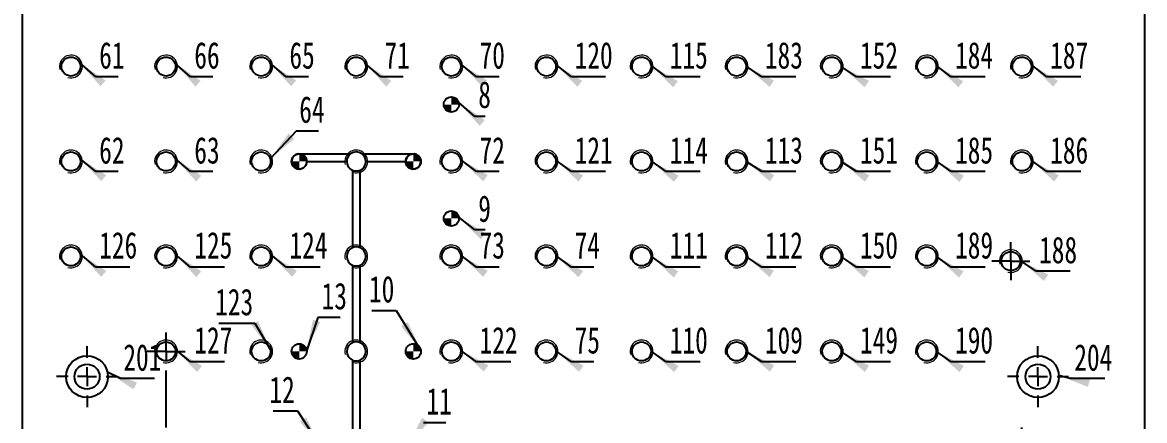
# Model space of a CAD drawing. Header units: millimetres. Extents: x 0 to 841, y 0 to 594.
# Drawn here: x 347.9 to 495.4, y 436 to 488.4 of the extents above; entities that cross this region are included whole.
import ezdxf

# ---------------------------------------------------------------- set-up
doc = ezdxf.new("R2010")
doc.units = ezdxf.units.MM
doc.layers.add('根据设置的颜色创建', color=7, linetype='Continuous', lineweight=25)
doc.styles.add('SLDTEXTSTYLE2', font='TXT', dxfattribs={"width": 0.7})

# ---------------------------------------------------------------- blocks, each defined once
blk = doc.blocks.new('SW_NOTE_0_2')
at = {"layer": '根据设置的颜色创建', "color": 0}
blk.add_line((4.47, 0), (0, 0), dxfattribs=at)
at = {"layer": '根据设置的颜色创建', "color": 0, "insert": (0.45, 4.63), "char_height": 3.5, "attachment_point": 1, "style": 'SLDTEXTSTYLE2'}
blk.add_mtext('126', dxfattribs=at)
blk = doc.blocks.new('SW_NOTE_0_3')
at = {"layer": '根据设置的颜色创建', "color": 0}
blk.add_line((2.94, 0), (0, 0), dxfattribs=at)
at = {"layer": '根据设置的颜色创建', "color": 0, "insert": (0.45, 4.55), "char_height": 3.5, "attachment_point": 1, "style": 'SLDTEXTSTYLE2'}
blk.add_mtext('62', dxfattribs=at)
blk = doc.blocks.new('SW_NOTE_0_4')
at = {"layer": '根据设置的颜色创建', "color": 0}
blk.add_line((2.94, 0), (0, 0), dxfattribs=at)
at = {"layer": '根据设置的颜色创建', "color": 0, "insert": (0.45, 4.6), "char_height": 3.5, "attachment_point": 1, "style": 'SLDTEXTSTYLE2'}
blk.add_mtext('61', dxfattribs=at)
blk = doc.blocks.new('SW_NOTE_0_10')
at = {"layer": '根据设置的颜色创建', "color": 0}
blk.add_line((4.48, 0), (0, 0), dxfattribs=at)
at = {"layer": '根据设置的颜色创建', "color": 0, "insert": (0.38, 4.52), "char_height": 3.5, "attachment_point": 1, "style": 'SLDTEXTSTYLE2'}
blk.add_mtext('201', dxfattribs=at)
blk = doc.blocks.new('SW_NOTE_0_24')
at = {"layer": '根据设置的颜色创建', "color": 0}
blk.add_line((4.47, 0), (0, 0), dxfattribs=at)
at = {"layer": '根据设置的颜色创建', "color": 0, "insert": (0.5, 4.58), "char_height": 3.5, "attachment_point": 1, "style": 'SLDTEXTSTYLE2'}
blk.add_mtext('127', dxfattribs=at)
blk = doc.blocks.new('SW_NOTE_0_25')
at = {"layer": '根据设置的颜色创建', "color": 0}
blk.add_line((4.48, 0), (0, 0), dxfattribs=at)
at = {"layer": '根据设置的颜色创建', "color": 0, "insert": (0.5, 4.63), "char_height": 3.5, "attachment_point": 1, "style": 'SLDTEXTSTYLE2'}
blk.add_mtext('125', dxfattribs=at)
blk = doc.blocks.new('SW_NOTE_0_26')
at = {"layer": '根据设置的颜色创建', "color": 0}
blk.add_line((2.94, 0), (0, 0), dxfattribs=at)
at = {"layer": '根据设置的颜色创建', "color": 0, "insert": (0.5, 4.55), "char_height": 3.5, "attachment_point": 1, "style": 'SLDTEXTSTYLE2'}
blk.add_mtext('63', dxfattribs=at)
blk = doc.blocks.new('SW_NOTE_0_27')
at = {"layer": '根据设置的颜色创建', "color": 0}
blk.add_line((2.93, 0), (0, 0), dxfattribs=at)
at = {"layer": '根据设置的颜色创建', "color": 0, "insert": (0.5, 4.6), "char_height": 3.5, "attachment_point": 1, "style": 'SLDTEXTSTYLE2'}
blk.add_mtext('66', dxfattribs=at)
blk = doc.blocks.new('SW_NOTE_0_44')
at = {"layer": '根据设置的颜色创建', "color": 0}
blk.add_line((-4.74, 0), (0, 0), dxfattribs=at)
at = {"layer": '根据设置的颜色创建', "color": 0, "insert": (-5.22, 4.56), "char_height": 3.5, "attachment_point": 1, "style": 'SLDTEXTSTYLE2'}
blk.add_mtext('123', dxfattribs=at)
blk = doc.blocks.new('SW_NOTE_0_45')
at = {"layer": '根据设置的颜色创建', "color": 0}
blk.add_line((4.48, 0), (0, 0), dxfattribs=at)
at = {"layer": '根据设置的颜色创建', "color": 0, "insert": (0.42, 4.63), "char_height": 3.5, "attachment_point": 1, "style": 'SLDTEXTSTYLE2'}
blk.add_mtext('124', dxfattribs=at)
blk = doc.blocks.new('SW_NOTE_0_46')
at = {"layer": '根据设置的颜色创建', "color": 0}
blk.add_line((2.94, 0), (0, 0), dxfattribs=at)
at = {"layer": '根据设置的颜色创建', "color": 0, "insert": (0.42, 4.6), "char_height": 3.5, "attachment_point": 1, "style": 'SLDTEXTSTYLE2'}
blk.add_mtext('64', dxfattribs=at)
blk = doc.blocks.new('SW_NOTE_0_47')
at = {"layer": '根据设置的颜色创建', "color": 0}
blk.add_line((2.94, 0), (0, 0), dxfattribs=at)
at = {"layer": '根据设置的颜色创建', "color": 0, "insert": (0.42, 4.6), "char_height": 3.5, "attachment_point": 1, "style": 'SLDTEXTSTYLE2'}
blk.add_mtext('65', dxfattribs=at)
blk = doc.blocks.new('SW_NOTE_0_55')
at = {"layer": '根据设置的颜色创建', "color": 0}
blk.add_line((2.94, 0), (0, 0), dxfattribs=at)
at = {"layer": '根据设置的颜色创建', "color": 0, "insert": (0.5, 4.56), "char_height": 3.5, "attachment_point": 1, "style": 'SLDTEXTSTYLE2'}
blk.add_mtext('13', dxfattribs=at)
blk = doc.blocks.new('SW_NOTE_0_59')
at = {"layer": '根据设置的颜色创建', "color": 0}
blk.add_line((-3.2, 0), (0, 0), dxfattribs=at)
at = {"layer": '根据设置的颜色创建', "color": 0, "insert": (-3.69, 4.55), "char_height": 3.5, "attachment_point": 1, "style": 'SLDTEXTSTYLE2'}
blk.add_mtext('12', dxfattribs=at)
blk = doc.blocks.new('SW_NOTE_0_63')
at = {"layer": '根据设置的颜色创建', "color": 0}
blk.add_line((2.94, 0), (0, 0), dxfattribs=at)
at = {"layer": '根据设置的颜色创建', "color": 0, "insert": (0.46, 4.6), "char_height": 3.5, "attachment_point": 1, "style": 'SLDTEXTSTYLE2'}
blk.add_mtext('71', dxfattribs=at)
blk = doc.blocks.new('SW_NOTE_0_71')
at = {"layer": '根据设置的颜色创建', "color": 0}
blk.add_line((2.94, 0), (0, 0), dxfattribs=at)
at = {"layer": '根据设置的颜色创建', "color": 0, "insert": (0.41, 4.59), "char_height": 3.5, "attachment_point": 1, "style": 'SLDTEXTSTYLE2'}
blk.add_mtext('11', dxfattribs=at)
blk = doc.blocks.new('SW_NOTE_0_75')
at = {"layer": '根据设置的颜色创建', "color": 0}
blk.add_line((-3.2, 0), (0, 0), dxfattribs=at)
at = {"layer": '根据设置的颜色创建', "color": 0, "insert": (-3.57, 4.56), "char_height": 3.5, "attachment_point": 1, "style": 'SLDTEXTSTYLE2'}
blk.add_mtext('10', dxfattribs=at)
blk = doc.blocks.new('SW_NOTE_0_84')
at = {"layer": '根据设置的颜色创建', "color": 0}
blk.add_line((4.48, 0), (0, 0), dxfattribs=at)
at = {"layer": '根据设置的颜色创建', "color": 0, "insert": (0.38, 4.58), "char_height": 3.5, "attachment_point": 1, "style": 'SLDTEXTSTYLE2'}
blk.add_mtext('122', dxfattribs=at)
blk = doc.blocks.new('SW_NOTE_0_85')
at = {"layer": '根据设置的颜色创建', "color": 0}
blk.add_line((2.94, 0), (0, 0), dxfattribs=at)
at = {"layer": '根据设置的颜色创建', "color": 0, "insert": (0.38, 4.63), "char_height": 3.5, "attachment_point": 1, "style": 'SLDTEXTSTYLE2'}
blk.add_mtext('73', dxfattribs=at)
blk = doc.blocks.new('SW_NOTE_0_86')
at = {"layer": '根据设置的颜色创建', "color": 0}
blk.add_line((1.4, 0), (0, 0), dxfattribs=at)
at = {"layer": '根据设置的颜色创建', "color": 0, "insert": (0.47, 4.53), "char_height": 3.5, "attachment_point": 1, "style": 'SLDTEXTSTYLE2'}
blk.add_mtext('9', dxfattribs=at)
blk = doc.blocks.new('SW_NOTE_0_87')
at = {"layer": '根据设置的颜色创建', "color": 0}
blk.add_line((2.94, 0), (0, 0), dxfattribs=at)
at = {"layer": '根据设置的颜色创建', "color": 0, "insert": (0.38, 4.55), "char_height": 3.5, "attachment_point": 1, "style": 'SLDTEXTSTYLE2'}
blk.add_mtext('72', dxfattribs=at)
blk = doc.blocks.new('SW_NOTE_0_88')
at = {"layer": '根据设置的颜色创建', "color": 0}
blk.add_line((1.4, 0), (0, 0), dxfattribs=at)
at = {"layer": '根据设置的颜色创建', "color": 0, "insert": (0.47, 4.61), "char_height": 3.5, "attachment_point": 1, "style": 'SLDTEXTSTYLE2'}
blk.add_mtext('8', dxfattribs=at)
blk = doc.blocks.new('SW_NOTE_0_89')
at = {"layer": '根据设置的颜色创建', "color": 0}
blk.add_line((2.94, 0), (0, 0), dxfattribs=at)
at = {"layer": '根据设置的颜色创建', "color": 0, "insert": (0.38, 4.6), "char_height": 3.5, "attachment_point": 1, "style": 'SLDTEXTSTYLE2'}
blk.add_mtext('70', dxfattribs=at)
blk = doc.blocks.new('SW_NOTE_0_106')
at = {"layer": '根据设置的颜色创建', "color": 0}
blk.add_line((2.94, 0), (0, 0), dxfattribs=at)
at = {"layer": '根据设置的颜色创建', "color": 0, "insert": (0.43, 4.58), "char_height": 3.5, "attachment_point": 1, "style": 'SLDTEXTSTYLE2'}
blk.add_mtext('75', dxfattribs=at)
blk = doc.blocks.new('SW_NOTE_0_107')
at = {"layer": '根据设置的颜色创建', "color": 0}
blk.add_line((2.94, 0), (0, 0), dxfattribs=at)
at = {"layer": '根据设置的颜色创建', "color": 0, "insert": (0.43, 4.63), "char_height": 3.5, "attachment_point": 1, "style": 'SLDTEXTSTYLE2'}
blk.add_mtext('74', dxfattribs=at)
blk = doc.blocks.new('SW_NOTE_0_108')
at = {"layer": '根据设置的颜色创建', "color": 0}
blk.add_line((4.48, 0), (0, 0), dxfattribs=at)
at = {"layer": '根据设置的颜色创建', "color": 0, "insert": (0.43, 4.55), "char_height": 3.5, "attachment_point": 1, "style": 'SLDTEXTSTYLE2'}
blk.add_mtext('121', dxfattribs=at)
blk = doc.blocks.new('SW_NOTE_0_109')
at = {"layer": '根据设置的颜色创建', "color": 0}
blk.add_line((4.48, 0), (0, 0), dxfattribs=at)
at = {"layer": '根据设置的颜色创建', "color": 0, "insert": (0.43, 4.6), "char_height": 3.5, "attachment_point": 1, "style": 'SLDTEXTSTYLE2'}
blk.add_mtext('120', dxfattribs=at)
blk = doc.blocks.new('SW_NOTE_0_128')
at = {"layer": '根据设置的颜色创建', "color": 0}
blk.add_line((4.48, 0), (0, 0), dxfattribs=at)
at = {"layer": '根据设置的颜色创建', "color": 0, "insert": (0.48, 4.58), "char_height": 3.5, "attachment_point": 1, "style": 'SLDTEXTSTYLE2'}
blk.add_mtext('110', dxfattribs=at)
blk = doc.blocks.new('SW_NOTE_0_129')
at = {"layer": '根据设置的颜色创建', "color": 0}
blk.add_line((4.48, 0), (0, 0), dxfattribs=at)
at = {"layer": '根据设置的颜色创建', "color": 0, "insert": (0.48, 4.63), "char_height": 3.5, "attachment_point": 1, "style": 'SLDTEXTSTYLE2'}
blk.add_mtext('111', dxfattribs=at)
blk = doc.blocks.new('SW_NOTE_0_130')
at = {"layer": '根据设置的颜色创建', "color": 0}
blk.add_line((4.48, 0), (0, 0), dxfattribs=at)
at = {"layer": '根据设置的颜色创建', "color": 0, "insert": (0.48, 4.55), "char_height": 3.5, "attachment_point": 1, "style": 'SLDTEXTSTYLE2'}
blk.add_mtext('114', dxfattribs=at)
blk = doc.blocks.new('SW_NOTE_0_131')
at = {"layer": '根据设置的颜色创建', "color": 0}
blk.add_line((4.48, 0), (0, 0), dxfattribs=at)
at = {"layer": '根据设置的颜色创建', "color": 0, "insert": (0.48, 4.6), "char_height": 3.5, "attachment_point": 1, "style": 'SLDTEXTSTYLE2'}
blk.add_mtext('115', dxfattribs=at)
blk = doc.blocks.new('SW_NOTE_0_147')
at = {"layer": '根据设置的颜色创建', "color": 0}
blk.add_line((4.47, 0), (0, 0), dxfattribs=at)
at = {"layer": '根据设置的颜色创建', "color": 0, "insert": (0.4, 4.58), "char_height": 3.5, "attachment_point": 1, "style": 'SLDTEXTSTYLE2'}
blk.add_mtext('109', dxfattribs=at)
blk = doc.blocks.new('SW_NOTE_0_148')
at = {"layer": '根据设置的颜色创建', "color": 0}
blk.add_line((4.48, 0), (0, 0), dxfattribs=at)
at = {"layer": '根据设置的颜色创建', "color": 0, "insert": (0.4, 4.63), "char_height": 3.5, "attachment_point": 1, "style": 'SLDTEXTSTYLE2'}
blk.add_mtext('112', dxfattribs=at)
blk = doc.blocks.new('SW_NOTE_0_149')
at = {"layer": '根据设置的颜色创建', "color": 0}
blk.add_line((4.48, 0), (0, 0), dxfattribs=at)
at = {"layer": '根据设置的颜色创建', "color": 0, "insert": (0.4, 4.55), "char_height": 3.5, "attachment_point": 1, "style": 'SLDTEXTSTYLE2'}
blk.add_mtext('113', dxfattribs=at)
blk = doc.blocks.new('SW_NOTE_0_150')
at = {"layer": '根据设置的颜色创建', "color": 0}
blk.add_line((4.47, 0), (0, 0), dxfattribs=at)
at = {"layer": '根据设置的颜色创建', "color": 0, "insert": (0.4, 4.6), "char_height": 3.5, "attachment_point": 1, "style": 'SLDTEXTSTYLE2'}
blk.add_mtext('183', dxfattribs=at)
blk = doc.blocks.new('SW_NOTE_0_165')
at = {"layer": '根据设置的颜色创建', "color": 0}
blk.add_line((4.47, 0), (0, 0), dxfattribs=at)
at = {"layer": '根据设置的颜色创建', "color": 0, "insert": (0.45, 4.58), "char_height": 3.5, "attachment_point": 1, "style": 'SLDTEXTSTYLE2'}
blk.add_mtext('149', dxfattribs=at)
blk = doc.blocks.new('SW_NOTE_0_166')
at = {"layer": '根据设置的颜色创建', "color": 0}
blk.add_line((4.48, 0), (0, 0), dxfattribs=at)
at = {"layer": '根据设置的颜色创建', "color": 0, "insert": (0.45, 4.63), "char_height": 3.5, "attachment_point": 1, "style": 'SLDTEXTSTYLE2'}
blk.add_mtext('150', dxfattribs=at)
blk = doc.blocks.new('SW_NOTE_0_167')
at = {"layer": '根据设置的颜色创建', "color": 0}
blk.add_line((4.48, 0), (0, 0), dxfattribs=at)
at = {"layer": '根据设置的颜色创建', "color": 0, "insert": (0.45, 4.55), "char_height": 3.5, "attachment_point": 1, "style": 'SLDTEXTSTYLE2'}
blk.add_mtext('151', dxfattribs=at)
blk = doc.blocks.new('SW_NOTE_0_168')
at = {"layer": '根据设置的颜色创建', "color": 0}
blk.add_line((4.48, 0), (0, 0), dxfattribs=at)
at = {"layer": '根据设置的颜色创建', "color": 0, "insert": (0.45, 4.6), "char_height": 3.5, "attachment_point": 1, "style": 'SLDTEXTSTYLE2'}
blk.add_mtext('152', dxfattribs=at)
blk = doc.blocks.new('SW_NOTE_0_180')
at = {"layer": '根据设置的颜色创建', "color": 0}
blk.add_line((4.47, 0), (0, 0), dxfattribs=at)
at = {"layer": '根据设置的颜色创建', "color": 0, "insert": (0.5, 4.58), "char_height": 3.5, "attachment_point": 1, "style": 'SLDTEXTSTYLE2'}
blk.add_mtext('190', dxfattribs=at)
blk = doc.blocks.new('SW_NOTE_0_181')
at = {"layer": '根据设置的颜色创建', "color": 0}
blk.add_line((4.47, 0), (0, 0), dxfattribs=at)
at = {"layer": '根据设置的颜色创建', "color": 0, "insert": (0.5, 4.63), "char_height": 3.5, "attachment_point": 1, "style": 'SLDTEXTSTYLE2'}
blk.add_mtext('189', dxfattribs=at)
blk = doc.blocks.new('SW_NOTE_0_182')
at = {"layer": '根据设置的颜色创建', "color": 0}
blk.add_line((4.47, 0), (0, 0), dxfattribs=at)
at = {"layer": '根据设置的颜色创建', "color": 0, "insert": (0.5, 4.55), "char_height": 3.5, "attachment_point": 1, "style": 'SLDTEXTSTYLE2'}
blk.add_mtext('185', dxfattribs=at)
blk = doc.blocks.new('SW_NOTE_0_183')
at = {"layer": '根据设置的颜色创建', "color": 0}
blk.add_line((4.47, 0), (0, 0), dxfattribs=at)
at = {"layer": '根据设置的颜色创建', "color": 0, "insert": (0.5, 4.6), "char_height": 3.5, "attachment_point": 1, "style": 'SLDTEXTSTYLE2'}
blk.add_mtext('184', dxfattribs=at)
blk = doc.blocks.new('SW_NOTE_0_190')
at = {"layer": '根据设置的颜色创建', "color": 0}
blk.add_line((4.47, 0), (0, 0), dxfattribs=at)
at = {"layer": '根据设置的颜色创建', "color": 0, "insert": (0.39, 4.53), "char_height": 3.5, "attachment_point": 1, "style": 'SLDTEXTSTYLE2'}
blk.add_mtext('188', dxfattribs=at)
blk = doc.blocks.new('SW_NOTE_0_195')
at = {"layer": '根据设置的颜色创建', "color": 0}
blk.add_line((4.47, 0), (0, 0), dxfattribs=at)
at = {"layer": '根据设置的颜色创建', "color": 0, "insert": (0.42, 4.55), "char_height": 3.5, "attachment_point": 1, "style": 'SLDTEXTSTYLE2'}
blk.add_mtext('186', dxfattribs=at)
blk = doc.blocks.new('SW_NOTE_0_196')
at = {"layer": '根据设置的颜色创建', "color": 0}
blk.add_line((4.47, 0), (0, 0), dxfattribs=at)
at = {"layer": '根据设置的颜色创建', "color": 0, "insert": (0.42, 4.6), "char_height": 3.5, "attachment_point": 1, "style": 'SLDTEXTSTYLE2'}
blk.add_mtext('187', dxfattribs=at)
blk = doc.blocks.new('SW_NOTE_0_201')
at = {"layer": '根据设置的颜色创建', "color": 0}
blk.add_line((4.48, 0), (0, 0), dxfattribs=at)
at = {"layer": '根据设置的颜色创建', "color": 0, "insert": (0.48, 4.52), "char_height": 3.5, "attachment_point": 1, "style": 'SLDTEXTSTYLE2'}
blk.add_mtext('204', dxfattribs=at)
blk = doc.blocks.new('SW_CENTERMARKSYMBOL_2')
at = {"layer": '根据设置的颜色创建', "color": 0}
for p, q in [((0, 2.5), (0, 4)), ((-2.5, 0), (-4, 0)), ((0, 0), (-1.25, 0)), ((0, 0), (0, 1.25)), ((0, 0), (0, -1.25)), ((0, 0), (1.25, 0)), ((2.5, 0), (4, 0)), ((0, -2.5), (0, -4))]:
    blk.add_line(p, q, dxfattribs=at)
blk = doc.blocks.new('SW_CENTERMARKSYMBOL_3')
at = {"layer": '根据设置的颜色创建', "color": 0}
for p, q in [((0, 2.5), (0, 4)), ((-2.5, 0), (-4, 0)), ((0, 0), (-1.25, 0)), ((0, 0), (0, 1.25)), ((0, 0), (0, -1.25)), ((0, 0), (1.25, 0)), ((2.5, 0), (4, 0)), ((0, -2.5), (0, -4))]:
    blk.add_line(p, q, dxfattribs=at)
blk = doc.blocks.new('SW_CENTERMARKSYMBOL_26')
at = {"layer": '根据设置的颜色创建', "color": 0}
for p, q in [((0, 1.25), (0, 2.5)), ((-1.25, 0), (-2.5, 0)), ((0, 0), (-1.25, 0)), ((0, 0), (0, 1.25)), ((0, 0), (0, -1.25)), ((0, 0), (1.25, 0)), ((1.25, 0), (2.5, 0)), ((0, -1.25), (0, -2.5))]:
    blk.add_line(p, q, dxfattribs=at)
blk = doc.blocks.new('SW_CENTERMARKSYMBOL_41')
at = {"layer": '根据设置的颜色创建', "color": 0}
for p, q in [((0, 13.75), (0, 15)), ((0, 12.5), (0, 13.75)), ((-1.25, 12.5), (-2.5, 12.5)), ((0, 12.5), (-1.25, 12.5)), ((0, 12.5), (0, 11.25)), ((0, 12.5), (1.25, 12.5)), ((1.25, 12.5), (2.5, 12.5)), ((0, 2.5), (0, 10)), ((112.5, 1.25), (112.5, 2.5)), ((-1.25, 0), (-2.5, 0)), ((0, 0), (-1.25, 0)), ((0, 0), (0, 1.25)), ((0, 0), (0, -1.25)), ((0, 0), (1.25, 0)), ((2.5, 0), (110, 0)), ((112.5, 0), (111.25, 0)), ((112.5, 0), (112.5, 1.25)), ((112.5, 0), (112.5, -1.25)), ((112.5, 0), (113.75, 0)), ((113.75, 0), (115, 0)), ((0, -10), (0, -2.5)), ((112.5, -22.5), (112.5, -2.5)), ((100, -11.25), (100, -10)), ((0, -12.5), (0, -11.25)), ((100, -12.5), (100, -11.25)), ((-1.25, -12.5), (-2.5, -12.5)), ((0, -12.5), (-1.25, -12.5)), ((0, -12.5), (0, -13.75)), ((0, -12.5), (1.25, -12.5)), ((2.5, -12.5), (97.5, -12.5)), ((100, -12.5), (98.75, -12.5)), ((100, -12.5), (100, -13.75)), ((100, -12.5), (101.25, -12.5)), ((101.25, -12.5), (102.5, -12.5)), ((0, -22.5), (0, -15)), ((100, -22.5), (100, -15)), ((87.5, -23.75), (87.5, -22.5)), ((-1.25, -25), (-2.5, -25)), ((0, -25), (-1.25, -25)), ((0, -25), (0, -23.75)), ((0, -25), (0, -26.25)), ((0, -25), (1.25, -25)), ((2.5, -25), (85, -25)), ((87.5, -25), (86.25, -25)), ((87.5, -25), (87.5, -23.75)), ((87.5, -25), (87.5, -26.25)), ((87.5, -25), (88.75, -25)), ((90, -25), (97.5, -25)), ((100, -25), (98.75, -25)), ((100, -25), (100, -23.75)), ((100, -25), (100, -26.25)), ((100, -25), (101.25, -25)), ((102.5, -25), (110, -25)), ((112.5, -25), (111.25, -25)), ((112.5, -25), (112.5, -23.75)), ((112.5, -25), (112.5, -26.25)), ((112.5, -25), (113.75, -25)), ((113.75, -25), (115, -25)), ((0, -35), (0, -27.5)), ((87.5, -35), (87.5, -27.5)), ((100, -35), (100, -27.5)), ((112.5, -35), (112.5, -27.5)), ((12.5, -36.25), (12.5, -35)), ((25, -36.25), (25, -35)), ((37.5, -36.25), (37.5, -35)), ((50, -36.25), (50, -35)), ((62.5, -36.25), (62.5, -35)), ((75, -36.25), (75, -35)), ((0, -37.5), (0, -36.25)), ((12.5, -37.5), (12.5, -36.25)), ((25, -37.5), (25, -36.25)), ((37.5, -37.5), (37.5, -36.25)), ((50, -37.5), (50, -36.25)), ((62.5, -37.5), (62.5, -36.25)), ((75, -37.5), (75, -36.25)), ((87.5, -37.5), (87.5, -36.25)), ((100, -37.5), (100, -36.25)), ((112.5, -37.5), (112.5, -36.25)), ((-1.25, -37.5), (-2.5, -37.5)), ((0, -37.5), (-1.25, -37.5)), ((0, -37.5), (0, -38.75)), ((0, -37.5), (1.25, -37.5)), ((2.5, -37.5), (10, -37.5)), ((12.5, -37.5), (11.25, -37.5)), ((12.5, -37.5), (12.5, -38.75)), ((12.5, -37.5), (13.75, -37.5)), ((15, -37.5), (22.5, -37.5)), ((25, -37.5), (23.75, -37.5)), ((25, -37.5), (25, -38.75)), ((25, -37.5), (26.25, -37.5)), ((27.5, -37.5), (35, -37.5)), ((37.5, -37.5), (36.25, -37.5)), ((37.5, -37.5), (37.5, -38.75)), ((37.5, -37.5), (38.75, -37.5)), ((40, -37.5), (47.5, -37.5)), ((50, -37.5), (48.75, -37.5)), ((50, -37.5), (50, -38.75)), ((50, -37.5), (51.25, -37.5)), ((52.5, -37.5), (60, -37.5)), ((62.5, -37.5), (61.25, -37.5)), ((62.5, -37.5), (62.5, -38.75)), ((62.5, -37.5), (63.75, -37.5)), ((65, -37.5), (72.5, -37.5)), ((75, -37.5), (73.75, -37.5)), ((75, -37.5), (75, -38.75)), ((75, -37.5), (76.25, -37.5)), ((77.5, -37.5), (85, -37.5)), ((87.5, -37.5), (86.25, -37.5)), ((87.5, -37.5), (87.5, -38.75)), ((87.5, -37.5), (88.75, -37.5)), ((90, -37.5), (97.5, -37.5)), ((100, -37.5), (98.75, -37.5)), ((100, -37.5), (100, -38.75)), ((100, -37.5), (101.25, -37.5)), ((102.5, -37.5), (110, -37.5)), ((112.5, -37.5), (111.25, -37.5)), ((112.5, -37.5), (112.5, -38.75)), ((112.5, -37.5), (113.75, -37.5)), ((113.75, -37.5), (115, -37.5)), ((0, -38.75), (0, -40)), ((62.5, -38.75), (62.5, -40)), ((87.5, -38.75), (87.5, -40)), ((100, -38.75), (100, -40)), ((112.5, -38.75), (112.5, -40)), ((12.5, -47.5), (12.5, -40)), ((25, -60), (25, -40)), ((37.5, -47.5), (37.5, -40)), ((50, -47.5), (50, -40)), ((75, -47.5), (75, -40)), ((11.25, -50), (10, -50)), ((12.5, -50), (11.25, -50)), ((12.5, -50), (12.5, -48.75)), ((12.5, -50), (12.5, -51.25)), ((12.5, -50), (13.75, -50)), ((15, -50), (35, -50)), ((37.5, -50), (36.25, -50)), ((37.5, -50), (37.5, -48.75)), ((37.5, -50), (37.5, -51.25)), ((37.5, -50), (38.75, -50)), ((40, -50), (47.5, -50)), ((50, -50), (48.75, -50)), ((50, -50), (50, -48.75)), ((50, -50), (50, -51.25)), ((50, -50), (51.25, -50)), ((52.5, -50), (72.5, -50)), ((75, -50), (73.75, -50)), ((75, -50), (75, -48.75)), ((75, -50), (75, -51.25)), ((75, -50), (76.25, -50)), ((76.25, -50), (77.5, -50)), ((12.5, -51.25), (12.5, -52.5)), ((37.5, -51.25), (37.5, -52.5)), ((50, -51.25), (50, -52.5)), ((75, -60), (75, -52.5)), ((25, -62.5), (25, -61.25)), ((75, -62.5), (75, -61.25)), ((23.75, -62.5), (22.5, -62.5)), ((25, -62.5), (23.75, -62.5)), ((25, -62.5), (25, -63.75)), ((25, -62.5), (26.25, -62.5)), ((27.5, -62.5), (72.5, -62.5)), ((75, -62.5), (73.75, -62.5)), ((75, -62.5), (75, -63.75)), ((75, -62.5), (76.25, -62.5)), ((76.25, -62.5), (77.5, -62.5)), ((25, -63.75), (25, -65)), ((75, -63.75), (75, -65))]:
    blk.add_line(p, q, dxfattribs=at)
blk = doc.blocks.new('SW_DOWELSYMBOL_0')
at = {"linetype": 'Continuous', "lineweight": 25}
h = blk.add_hatch(color=0, dxfattribs=at)
edge = h.paths.add_edge_path(flags=0)
edge.add_arc((0, 0), 1, 180, 270)
edge.add_line((0, -1), (0, 0))
edge.add_line((0, 0), (-1, 0))
h = blk.add_hatch(color=0, dxfattribs=at)
edge = h.paths.add_edge_path(flags=0)
edge.add_arc((0, 0), 1, 0, 90)
edge.add_line((0, 1), (0, 0))
edge.add_line((0, 0), (1, 0))
at = {"layer": '根据设置的颜色创建', "color": 0}
blk.add_circle((0, 0), 1, dxfattribs=at)
blk = doc.blocks.new('SW_DOWELSYMBOL_29')
at = {"linetype": 'Continuous', "lineweight": 25}
h = blk.add_hatch(color=0, dxfattribs=at)
edge = h.paths.add_edge_path(flags=0)
edge.add_arc((0, 0), 1, 180, 270)
edge.add_line((0, -1), (0, 0))
edge.add_line((0, 0), (-1, 0))
h = blk.add_hatch(color=0, dxfattribs=at)
edge = h.paths.add_edge_path(flags=0)
edge.add_arc((0, 0), 1, 0, 90)
edge.add_line((0, 1), (0, 0))
edge.add_line((0, 0), (1, 0))
at = {"layer": '根据设置的颜色创建', "color": 0}
blk.add_circle((0, 0), 1, dxfattribs=at)
blk = doc.blocks.new('SW_DOWELSYMBOL_32')
at = {"linetype": 'Continuous', "lineweight": 25}
h = blk.add_hatch(color=0, dxfattribs=at)
edge = h.paths.add_edge_path(flags=0)
edge.add_arc((0, 0), 1, 180, 270)
edge.add_line((0, -1), (0, 0))
edge.add_line((0, 0), (-1, 0))
h = blk.add_hatch(color=0, dxfattribs=at)
edge = h.paths.add_edge_path(flags=0)
edge.add_arc((0, 0), 1, 0, 90)
edge.add_line((0, 1), (0, 0))
edge.add_line((0, 0), (1, 0))
at = {"layer": '根据设置的颜色创建', "color": 0}
blk.add_circle((0, 0), 1, dxfattribs=at)
blk = doc.blocks.new('SW_DOWELSYMBOL_33')
at = {"linetype": 'Continuous', "lineweight": 25}
h = blk.add_hatch(color=0, dxfattribs=at)
edge = h.paths.add_edge_path(flags=0)
edge.add_arc((0, 0), 1, 180, 270)
edge.add_line((0, -1), (0, 0))
edge.add_line((0, 0), (-1, 0))
h = blk.add_hatch(color=0, dxfattribs=at)
edge = h.paths.add_edge_path(flags=0)
edge.add_arc((0, 0), 1, 0, 90)
edge.add_line((0, 1), (0, 0))
edge.add_line((0, 0), (1, 0))
at = {"layer": '根据设置的颜色创建', "color": 0}
blk.add_circle((0, 0), 1, dxfattribs=at)
blk = doc.blocks.new('SW_DOWELSYMBOL_34')
at = {"linetype": 'Continuous', "lineweight": 25}
h = blk.add_hatch(color=0, dxfattribs=at)
edge = h.paths.add_edge_path(flags=0)
edge.add_arc((0, 0), 1, 180, 270)
edge.add_line((0, -1), (0, 0))
edge.add_line((0, 0), (-1, 0))
h = blk.add_hatch(color=0, dxfattribs=at)
edge = h.paths.add_edge_path(flags=0)
edge.add_arc((0, 0), 1, 0, 90)
edge.add_line((0, 1), (0, 0))
edge.add_line((0, 0), (1, 0))
at = {"layer": '根据设置的颜色创建', "color": 0}
blk.add_circle((0, 0), 1, dxfattribs=at)
blk = doc.blocks.new('SW_DOWELSYMBOL_35')
at = {"linetype": 'Continuous', "lineweight": 25}
h = blk.add_hatch(color=0, dxfattribs=at)
edge = h.paths.add_edge_path(flags=0)
edge.add_arc((0, 0), 1, 180, 270)
edge.add_line((0, -1), (0, 0))
edge.add_line((0, 0), (-1, 0))
h = blk.add_hatch(color=0, dxfattribs=at)
edge = h.paths.add_edge_path(flags=0)
edge.add_arc((0, 0), 1, 0, 90)
edge.add_line((0, 1), (0, 0))
edge.add_line((0, 0), (1, 0))
at = {"layer": '根据设置的颜色创建', "color": 0}
blk.add_circle((0, 0), 1, dxfattribs=at)

msp = doc.modelspace()

# ---------------------------------------------------------------- linework, layer by layer
at = {"color": 7, "linetype": 'Continuous', "lineweight": 25}
for p, q in [((347.90115896, 389.30249319), (347.90115896, 551.80249319)), ((495.40115896, 551.80249319), (495.40115896, 383.30249319)), ((384.45250672, 471.12563865), (391.02750672, 471.12563865)), ((384.45250672, 471.12563865), (384.45250672, 471.11020709)), ((392.52750672, 471.12563865), (399.10250672, 471.12563865)), ((399.10250672, 471.12563865), (399.10250672, 471.11020709)), ((385.27750672, 470.12563865), (390.52750672, 470.12563865)), ((393.02750672, 470.12563865), (398.27750672, 470.12563865)), ((391.27750672, 468.97999473), (391.27750672, 458.77128258)), ((392.27750672, 458.77128258), (392.27750672, 468.97999473)), ((391.27750672, 456.47999473), (391.27750672, 446.27128258)), ((392.27750672, 446.27128258), (392.27750672, 456.47999473)), ((391.27750672, 443.97999473), (391.27750672, 433.77128258)), ((392.27750672, 433.77128258), (392.27750672, 443.97999473))]:
    msp.add_line(p, q, dxfattribs=at)
for centre, radius in [((354.27750672, 482.62563865), 1.25), ((366.77750672, 482.62563865), 1.25), ((379.27750672, 482.62563865), 1.25), ((391.77750672, 482.62563865), 1.25), ((404.27750672, 482.62563865), 1.25), ((416.77750672, 482.62563865), 1.25), ((429.27750672, 482.62563865), 1.25), ((441.77750672, 482.62563865), 1.25), ((454.27750672, 482.62563865), 1.25), ((466.77750672, 482.62563865), 1.25), ((479.27750672, 482.62563865), 1.25), ((404.27750672, 477.62563865), 1), ((354.27750672, 470.12563865), 1.25), ((366.77750672, 470.12563865), 1.25), ((379.27750672, 470.12563865), 1.25), ((404.27750672, 470.12563865), 1.25), ((416.77750672, 470.12563865), 1.25), ((429.27750672, 470.12563865), 1.25), ((441.77750672, 470.12563865), 1.25), ((454.27750672, 470.12563865), 1.25), ((466.77750672, 470.12563865), 1.25), ((479.27750672, 470.12563865), 1.25), ((404.27750672, 462.62563865), 1), ((354.27750672, 457.62563865), 1.25), ((366.77750672, 457.62563865), 1.25), ((379.27750672, 457.62563865), 1.25), ((404.27750672, 457.62563865), 1.25), ((416.77750672, 457.62563865), 1.25), ((429.27750672, 457.62563865), 1.25), ((441.77750672, 457.62563865), 1.25), ((454.27750672, 457.62563865), 1.25), ((466.77750672, 457.62563865), 1.25), ((477.8225689, 457.00966017), 1.25), ((366.77750672, 445.12563865), 1.25), ((379.27750672, 445.12563865), 1.25), ((384.27750672, 445.12563865), 1), ((399.27750672, 445.12563865), 1), ((404.27750672, 445.12563865), 1.25), ((416.77750672, 445.12563865), 1.25), ((429.27750672, 445.12563865), 1.25), ((441.77750672, 445.12563865), 1.25), ((454.27750672, 445.12563865), 1.25), ((466.77750672, 445.12563865), 1.25), ((356.39432652, 441.80249319), 2.75), ((481.39432652, 441.80249319), 2.75), ((356.39432652, 441.80249319), 1.65), ((481.39432652, 441.80249319), 1.65)]:
    msp.add_circle(centre, radius, dxfattribs=at)
at = {"color": 7, "linetype": 'Continuous', "lineweight": 18}
for centre in [(354.27750672, 482.62563865), (366.77750672, 482.62563865), (379.27750672, 482.62563865), (391.77750672, 482.62563865), (404.27750672, 482.62563865), (416.77750672, 482.62563865), (429.27750672, 482.62563865), (441.77750672, 482.62563865), (454.27750672, 482.62563865), (466.77750672, 482.62563865), (479.27750672, 482.62563865), (354.27750672, 470.12563865), (366.77750672, 470.12563865), (379.27750672, 470.12563865), (391.77750672, 470.12563865), (404.27750672, 470.12563865), (416.77750672, 470.12563865), (429.27750672, 470.12563865), (441.77750672, 470.12563865), (454.27750672, 470.12563865), (466.77750672, 470.12563865), (479.27750672, 470.12563865), (354.27750672, 457.62563865), (366.77750672, 457.62563865), (379.27750672, 457.62563865), (391.77750672, 457.62563865), (404.27750672, 457.62563865), (416.77750672, 457.62563865), (429.27750672, 457.62563865), (441.77750672, 457.62563865), (454.27750672, 457.62563865), (466.77750672, 457.62563865), (477.8225689, 457.00966017), (366.77750672, 445.12563865), (379.27750672, 445.12563865), (391.77750672, 445.12563865), (404.27750672, 445.12563865), (416.77750672, 445.12563865), (429.27750672, 445.12563865), (441.77750672, 445.12563865), (454.27750672, 445.12563865), (466.77750672, 445.12563865)]:
    msp.add_arc(centre, 1.5, 255, 195, dxfattribs=at)
at = {"color": 7, "linetype": 'Continuous', "lineweight": 25}
for centre, radius, start, end in [((384.27750672, 470.12563865), 1, 79.9213418548, 360), ((384.27750672, 470.12563865), 1, 360, 79.9213418548), ((391.77750672, 470.12563865), 1.25, 126.8698976389, 179.9999999958), ((391.77750672, 470.12563865), 1.25, 53.1301023611, 126.8698976389), ((391.77750672, 470.12563865), 1.25, 0.0000000042, 53.1301023611), ((399.27750672, 470.12563865), 1, 180, 100.0786580703), ((399.27750672, 470.12563865), 1, 100.0786580703, 180), ((391.77750672, 470.12563865), 1.25, 179.9999999958, 246.4218215205), ((391.77750672, 470.12563865), 1.25, 293.5781784769, 0.0000000042), ((391.77750672, 470.12563865), 1.25, 246.4218215205, 293.5781784769), ((391.77750672, 457.62563865), 1.25, 113.5781784795, 246.4218215205), ((391.77750672, 457.62563865), 1.25, 66.4218215231, 113.5781784795), ((391.77750672, 457.62563865), 1.25, 293.5781784769, 66.4218215231), ((391.77750672, 457.62563865), 1.25, 246.4218215205, 293.5781784769), ((391.77750672, 445.12563865), 1.25, 113.5781784795, 246.4218215205), ((391.77750672, 445.12563865), 1.25, 66.4218215231, 113.5781784795), ((391.77750672, 445.12563865), 1.25, 293.5781784769, 66.4218215231), ((391.77750672, 445.12563865), 1.25, 246.4218215205, 293.5781784769)]:
    msp.add_arc(centre, radius, start, end, dxfattribs=at)
at = {"layer": '根据设置的颜色创建'}
for p, q in [((357.54150454, 481.25162138), (355.43242021, 483.10383824)), ((369.99286641, 481.25162138), (367.93960974, 483.08609122)), ((382.57392996, 481.25162138), (380.44867026, 483.06253219)), ((395.02529183, 481.25162138), (392.96029973, 483.02999084)), ((407.60635538, 481.25162138), (405.475381, 482.98284617)), ((420.05771725, 481.25162138), (417.99448574, 482.91105425)), ((432.50907912, 481.25162138), (430.51524448, 482.80029618)), ((445.09014267, 481.25162138), (443.02691438, 482.66411601)), ((457.54150454, 481.25162138), (455.52740794, 482.64135359)), ((469.99286641, 481.25162138), (468.01933979, 482.76829433)), ((482.57392996, 481.25162138), (480.49941948, 482.8891329)), ((407.34695201, 476.06355394), (405.24614139, 477.87412786)), ((383.87094682, 474.11802865), (380.4770965, 470.47704207)), ((357.54150454, 468.80025952), (355.45831491, 470.53575087)), ((369.99286641, 468.80025952), (367.96694603, 470.51000065)), ((407.60635538, 468.80025952), (405.50193213, 470.37719864)), ((420.05771725, 468.80025952), (418.01483016, 470.30320756)), ((432.50907912, 468.80025952), (430.52426233, 470.21564125)), ((445.09014267, 468.80025952), (443.02740461, 470.14161617)), ((457.54150454, 468.80025952), (455.52749081, 470.13194632)), ((469.99286641, 468.80025952), (468.02555941, 470.19538447)), ((482.57392996, 468.80025952), (480.51750083, 470.2834823)), ((407.34695201, 461.14786003), (405.26403063, 462.7892558)), ((357.54150454, 456.21919596), (355.47789235, 457.97431379)), ((369.99286641, 456.21919596), (367.98639149, 457.94359717)), ((382.57392996, 456.21919596), (380.49566116, 457.90599517)), ((407.60635538, 456.21919596), (405.51463987, 457.80452853)), ((420.05771725, 456.21919596), (418.02214189, 457.74132483)), ((432.50907912, 456.21919596), (430.52638733, 457.67852741)), ((445.09014267, 456.21919596), (443.02747699, 457.63425987)), ((457.54150454, 456.21919596), (455.52750219, 457.62900506)), ((469.99286641, 456.21919596), (468.02686558, 457.66566922)), ((481.14721141, 455.70038922), (479.06925235, 457.10065672)), ((397.02228708, 450.51232177), (400.27022682, 445.24608284)), ((378.45463661, 448.82619985), (380.50728687, 445.34956006)), ((386.72438392, 449.60440997), (385.26371314, 445.29115877)), ((369.99286641, 443.76783409), (367.99966572, 445.38798839)), ((407.60635538, 443.76783409), (405.52068593, 445.2560436)), ((420.05771725, 443.76783409), (418.02497255, 445.20519374)), ((432.50907912, 443.76783409), (430.52703558, 445.15995538)), ((445.09014267, 443.76783409), (443.02749519, 445.13100891)), ((457.54150454, 443.76783409), (455.52750498, 445.12772554)), ((469.99286641, 443.76783409), (468.02724317, 445.15130579)), ((360.78404669, 441.56290543), (359.07589254, 442.41216822)), ((485.68677043, 441.56290543), (484.14005271, 441.95575007)), ((384.05211847, 437.28274979), (387.0069066, 432.7526608))]:
    msp.add_line(p, q, dxfattribs=at)
for points in [[(355.43242021, 483.10383824), (358.16283925, 480.02987079), (358.83326631, 480.79327342)], [(367.93960974, 483.08609122), (370.64368849, 479.98892766), (371.32060788, 480.74657938)], [(380.44867026, 483.06253219), (383.22470464, 480.02969571), (383.88365291, 480.80302822)], [(392.96029973, 483.02999084), (395.72036063, 479.98261035), (396.38336306, 480.75246994)], [(405.475381, 482.98284617), (408.32174602, 480.01591674), (408.96238535, 480.80448332)], [(417.99448574, 482.91105425), (420.85539004, 479.95814203), (421.49214819, 480.74984593)], [(430.51524448, 482.80029618), (433.42581383, 479.89632476), (434.04905444, 480.69871316)], [(443.02691438, 482.66411601), (446.10657852, 479.94012394), (446.68052212, 480.7784823)], [(455.52740794, 482.64135359), (458.59706366, 479.90608802), (459.1740773, 480.74233634)], [(468.01933979, 482.76829433), (470.94482338, 479.8793482), (471.56392415, 480.68493509)], [(480.49941948, 482.8891329), (483.38718777, 479.96248665), (484.01668481, 480.75997614)], [(405.24614139, 477.87412786), (408.00507177, 474.82572384), (408.66835971, 475.59533745)], [(380.4770965, 470.47704207), (383.63062535, 473.11517016), (382.88742496, 473.80792494)], [(355.45831491, 470.53575087), (358.26786934, 467.5339401), (358.91818611, 468.31454506)], [(367.96694603, 470.51000065), (370.75733804, 467.49036881), (371.41260992, 468.26681891)], [(405.50193213, 470.37719864), (408.46232873, 467.52403971), (409.07158787, 468.33709524)], [(418.01483016, 470.30320756), (421.000211, 467.47620115), (421.60229424, 468.29458479)], [(430.52426233, 470.21564125), (433.5512044, 467.43318088), (434.14109519, 468.26039599)], [(443.02740461, 470.14161617), (446.17087956, 467.49151632), (446.72475518, 468.34326617)], [(455.52749081, 470.13194632), (458.65061715, 467.45789586), (459.21098717, 468.30538712)], [(468.02555941, 470.19538447), (471.05979007, 467.420874), (471.64750887, 468.24963368)], [(480.51750083, 470.2834823), (483.5294117, 467.48475815), (484.1237496, 468.30878391)], [(405.26403063, 462.7892558), (408.15418436, 459.86496521), (408.78303092, 460.66296772)], [(355.47789235, 457.97431379), (358.25670674, 454.94402427), (358.91494557, 455.71796073)], [(367.98639149, 457.94359717), (370.7495697, 454.89904298), (371.41178389, 455.66958069)], [(380.49566116, 457.90599517), (383.34340843, 454.94039245), (383.98368023, 455.72925748)], [(405.51463987, 457.80452853), (408.45940656, 454.93524062), (409.07309802, 455.74495587)], [(418.02214189, 457.74132483), (420.98542899, 454.89116807), (421.59386368, 455.70484074)], [(430.52638733, 457.67852741), (433.51114932, 454.85086762), (434.11341168, 455.66911945)], [(443.02747699, 457.63425987), (446.10448485, 454.90726763), (446.67924525, 455.74506622)], [(455.52750219, 457.62900506), (458.57864271, 454.8731013), (459.16128252, 455.70543948)], [(468.02686558, 457.66566922), (471.01216218, 454.83857386), (471.61426981, 455.65693955)], [(479.06925235, 457.10065672), (482.16884783, 454.39936595), (482.73661612, 455.24191872)], [(380.50728687, 445.34956006), (378.87041144, 449.12117812), (377.99551971, 448.60463145)], [(385.26371314, 445.29115877), (387.05354808, 448.99263887), (386.09123095, 449.31852494)], [(400.27022682, 445.24608284), (398.56085671, 448.98540334), (397.69609834, 448.45206577)], [(367.99966572, 445.38798839), (370.84526123, 442.42032092), (371.48610504, 443.20872134)], [(405.52068593, 445.2560436), (408.54682389, 442.47270872), (409.13695369, 443.29975335)], [(418.02497255, 445.20519374), (421.06299186, 442.43483227), (421.64957758, 443.26439432)], [(430.52703558, 445.15995538), (433.57380662, 442.39922174), (434.15776422, 443.23063592)], [(443.02749519, 445.13100891), (446.15122512, 442.45766358), (446.71140381, 443.30528132)], [(455.52750498, 445.12772554), (458.62458797, 442.42355451), (459.19313926, 443.26557911)], [(468.02724317, 445.15130579), (471.07130262, 442.38758256), (471.65607611, 443.21842308)], [(359.07589254, 442.41216822), (362.50310658, 440.1408981), (362.95542317, 441.05065945)], [(484.14005271, 441.95575007), (487.96944315, 440.45900933), (488.21955187, 441.44374362)], [(387.0069066, 432.7526608), (385.2034215, 436.4475093), (384.35244199, 435.89245086)], [(398.53534614, 432.72207231), (401.26657179, 435.7953231), (400.42956525, 436.37123632)]]:
    msp.add_solid(points, dxfattribs=at)

# ---------------------------------------------------------------- block references
for name, p in [('SW_NOTE_0_4', (357.54150454, 481.25162138)), ('SW_NOTE_0_27', (369.99286641, 481.25162138)), ('SW_NOTE_0_47', (382.57392996, 481.25162138)), ('SW_NOTE_0_63', (395.02529183, 481.25162138)), ('SW_NOTE_0_89', (407.60635538, 481.25162138)), ('SW_NOTE_0_109', (420.05771725, 481.25162138)), ('SW_NOTE_0_131', (432.50907912, 481.25162138)), ('SW_NOTE_0_150', (445.09014267, 481.25162138)), ('SW_NOTE_0_168', (457.54150454, 481.25162138)), ('SW_NOTE_0_183', (469.99286641, 481.25162138)), ('SW_NOTE_0_196', (482.57392996, 481.25162138)), ('SW_NOTE_0_88', (407.34695201, 476.06355394)), ('SW_NOTE_0_46', (383.87094682, 474.11802865)), ('SW_DOWELSYMBOL_34', (404.27750672, 477.62563865)), ('SW_NOTE_0_3', (357.54150454, 468.80025952)), ('SW_NOTE_0_26', (369.99286641, 468.80025952)), ('SW_NOTE_0_87', (407.60635538, 468.80025952)), ('SW_NOTE_0_108', (420.05771725, 468.80025952)), ('SW_NOTE_0_130', (432.50907912, 468.80025952)), ('SW_NOTE_0_149', (445.09014267, 468.80025952)), ('SW_NOTE_0_167', (457.54150454, 468.80025952)), ('SW_NOTE_0_182', (469.99286641, 468.80025952)), ('SW_NOTE_0_195', (482.57392996, 468.80025952)), ('SW_DOWELSYMBOL_35', (384.27750672, 470.12563865)), ('SW_DOWELSYMBOL_0', (399.27750672, 470.12563865)), ('SW_NOTE_0_86', (407.34695201, 461.14786003)), ('SW_DOWELSYMBOL_29', (404.27750672, 462.62563865)), ('SW_NOTE_0_2', (357.54150454, 456.21919596)), ('SW_NOTE_0_25', (369.99286641, 456.21919596)), ('SW_NOTE_0_45', (382.57392996, 456.21919596)), ('SW_NOTE_0_85', (407.60635538, 456.21919596)), ('SW_NOTE_0_107', (420.05771725, 456.21919596)), ('SW_NOTE_0_129', (432.50907912, 456.21919596)), ('SW_NOTE_0_148', (445.09014267, 456.21919596)), ('SW_NOTE_0_166', (457.54150454, 456.21919596)), ('SW_NOTE_0_181', (469.99286641, 456.21919596)), ('SW_CENTERMARKSYMBOL_26', (477.8225689, 457.00966017)), ('SW_NOTE_0_190', (481.14721141, 455.70038922)), ('SW_NOTE_0_75', (397.02228708, 450.51232177)), ('SW_NOTE_0_44', (378.45463661, 448.82619985)), ('SW_NOTE_0_55', (386.72438392, 449.60440997)), ('SW_CENTERMARKSYMBOL_41', (366.77750672, 432.62563865)), ('SW_NOTE_0_24', (369.99286641, 443.76783409)), ('SW_NOTE_0_84', (407.60635538, 443.76783409)), ('SW_NOTE_0_106', (420.05771725, 443.76783409)), ('SW_NOTE_0_128', (432.50907912, 443.76783409)), ('SW_NOTE_0_147', (445.09014267, 443.76783409)), ('SW_NOTE_0_165', (457.54150454, 443.76783409)), ('SW_NOTE_0_180', (469.99286641, 443.76783409)), ('SW_CENTERMARKSYMBOL_2', (356.39432652, 441.80249319)), ('SW_NOTE_0_10', (360.78404669, 441.56290543)), ('SW_DOWELSYMBOL_33', (384.27750672, 445.12563865)), ('SW_DOWELSYMBOL_32', (399.27750672, 445.12563865)), ('SW_CENTERMARKSYMBOL_3', (481.39432652, 441.80249319)), ('SW_NOTE_0_201', (485.68677043, 441.56290543)), ('SW_NOTE_0_59', (384.05211847, 437.28274979)), ('SW_NOTE_0_71', (400.60246433, 435.72632955))]:
    msp.add_blockref(name, p, dxfattribs=at)

doc.saveas('drawing.dxf')
